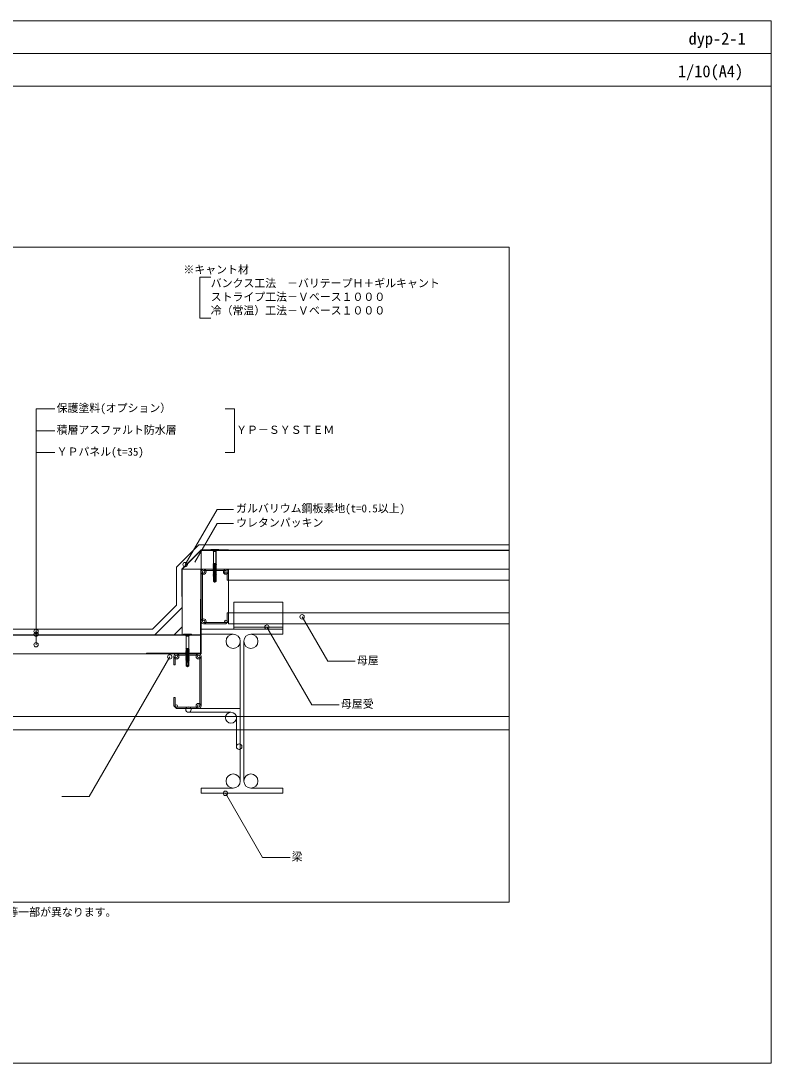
# Model space of a CAD drawing. Units: millimetres, scale not verified. Extents: x -1380 to 1380, y -955 to 955.
# Drawn here: x 5 to 1380, y -955 to 955 of the extents above; entities that cross this region are included whole.
import ezdxf
from ezdxf.enums import TextEntityAlignment as Align

# ---------------------------------------------------------------- set-up
doc = ezdxf.new("R2010")
doc.units = ezdxf.units.MM
doc.header["$LTSCALE"] = 3
doc.linetypes.add('USER2', pattern=[0.375, 0.25, -0.125])
for name, color, linetype, lineweight in [('0-0_0', 7, 'Continuous', 9), ('0-3_BOUSUI', 1, 'Continuous', 18), ('0-4_MOJI', 7, 'Continuous', 18), ('0-7_KANAMONO_SCREW', 4, 'Continuous', 18), ('0-8_dannnetu', 6, 'Continuous', 18), ('0-9_KANAMONO', 5, 'Continuous', 18), ('0-A_TEKKOTU', 7, 'Continuous', 18), ('0-B_doubuti', 5, 'Continuous', 18), ('0-D_WAKU', 7, 'Continuous', 18)]:
    doc.layers.add(name, color=color, linetype=linetype, lineweight=lineweight)
doc.styles.add('ＭＳ ゴシック', font='')
doc.styles.get('ＭＳ ゴシック').set_extended_font_data('MS Gothic')

# ---------------------------------------------------------------- blocks, each defined once
blk = doc.blocks.new('yp')
at = {"layer": '0-7_KANAMONO_SCREW'}
for p, q in [((-7.5, 0.7), (-7.5, 0)), ((7.5, 0), (-7.5, 0)), ((-7.5, 0), (-3.959, -0.624)), ((7.2, 1), (-7.2, 1)), ((7.5, 0), (3.959, -0.624)), ((7.5, 0.7), (7.5, 0)), ((3.5, -0.705), (-3.5, -0.705)), ((-3.267, -1.109), (-2.594, -2.275)), ((-2.46, -2.507), (2.46, -2.507)), ((-2.46, -2.775), (-2.46, -25)), ((2.46, -2.775), (2.46, -25)), ((3.267, -1.109), (2.594, -2.275)), ((-2.96, -27.746), (-2.25, -27.336)), ((-2.96, -27.746), (-1.922, -27.587)), ((-2.96, -27.846), (-1.907, -27.685)), ((-2.96, -27.746), (-2.96, -27.846)), ((-2.96, -27.846), (-2.25, -28.255)), ((-2.96, -29.556), (-2.25, -29.146)), ((-2.96, -29.556), (-1.638, -29.354)), ((-2.96, -29.656), (-1.623, -29.451)), ((-2.96, -29.556), (-2.96, -29.656)), ((-2.96, -29.656), (-2.25, -30.065)), ((-2.96, -31.366), (-2.25, -30.956)), ((-2.96, -31.366), (-1.354, -31.12)), ((-2.96, -31.466), (-1.339, -31.218)), ((-2.96, -31.366), (-2.96, -31.466)), ((-2.96, -31.466), (-2.25, -31.875)), ((-2.96, -33.176), (-2.25, -32.766)), ((-2.96, -33.176), (-1.071, -32.887)), ((-2.96, -33.276), (-1.055, -32.984)), ((-2.96, -33.176), (-2.96, -33.276)), ((-2.96, -33.276), (-2.25, -33.685)), ((-2.96, -34.986), (-2.25, -34.576)), ((-2.96, -34.986), (-0.787, -34.653)), ((-2.96, -35.086), (-0.771, -34.751)), ((-2.96, -34.986), (-2.96, -35.086)), ((-2.96, -35.086), (-2.25, -35.495)), ((-2.96, -36.796), (-2.25, -36.386)), ((-2.96, -36.796), (-0.503, -36.42)), ((-2.96, -36.896), (-0.487, -36.518)), ((-2.96, -36.796), (-2.96, -36.896)), ((-2.96, -36.896), (-2.25, -37.305)), ((-2.96, -38.606), (-0.219, -38.187)), ((-2.96, -38.606), (-2.25, -38.196)), ((-2.673, -25.77), (-2.775, -26.142)), ((-2.775, -26.142), (-2.169, -26.053)), ((-2.775, -26.142), (-2.277, -26.43)), ((-2.673, -25.77), (-2.336, -25.575)), ((-2.673, -25.77), (-2.229, -25.675)), ((2.46, -25), (-2.46, -25)), ((-2.377, -25), (-2.336, -25.575)), ((-2.336, -25.575), (0.428, -25)), ((2.343, -25.487), (-2.277, -26.43)), ((-2.277, -26.43), (-2.25, -26.81)), ((-2.25, -27.336), (2.275, -26.445)), ((-2.25, -26.81), (-2.25, -27.336)), ((2.25, -27.35), (-2.25, -28.255)), ((-2.25, -29.146), (2.25, -28.241)), ((-2.25, -28.255), (-2.25, -29.146)), ((2.25, -29.16), (-2.25, -30.065)), ((-2.25, -30.956), (2.25, -30.051)), ((-2.25, -30.065), (-2.25, -30.956)), ((2.25, -30.97), (-2.25, -31.875)), ((-2.25, -32.766), (2.25, -31.861)), ((-2.25, -31.875), (-2.25, -32.766)), ((2.25, -32.78), (-2.25, -33.685)), ((-2.25, -34.576), (2.25, -33.671)), ((-2.25, -33.685), (-2.25, -34.576)), ((2.25, -34.59), (-2.25, -35.495)), ((-2.25, -36.386), (2.25, -35.481)), ((-2.25, -35.495), (-2.25, -36.386)), ((2.25, -36.4), (-2.25, -37.305)), ((-2.25, -38.196), (2.25, -37.291)), ((-2.25, -37.305), (-2.25, -38.196)), ((-2.169, -26.053), (-2.229, -25.675)), ((-1.907, -27.685), (-1.922, -27.587)), ((-1.721, -26.317), (-1.856, -25.476)), ((-1.623, -29.451), (-1.638, -29.354)), ((-1.436, -28.092), (-1.579, -27.204)), ((-1.446, -25.508), (0.935, -25)), ((-1.377, -25.937), (-1.446, -25.508)), ((-1.377, -25.937), (2.56, -25.362)), ((-1.339, -31.218), (-1.354, -31.12)), ((-1.154, -29.845), (-1.297, -28.954)), ((-1.131, -27.466), (2.96, -26.841)), ((-1.116, -27.564), (-1.131, -27.466)), ((-1.116, -27.564), (2.96, -26.941)), ((-1.055, -32.984), (-1.071, -32.887)), ((-0.872, -31.598), (-1.016, -30.707)), ((-0.847, -29.233), (2.96, -28.651)), ((-0.832, -29.33), (-0.847, -29.233)), ((-0.832, -29.33), (2.96, -28.751)), ((-0.771, -34.751), (-0.787, -34.653)), ((-0.591, -33.352), (-0.734, -32.461)), ((-0.564, -30.999), (2.96, -30.461)), ((-0.548, -31.097), (-0.564, -30.999)), ((-0.548, -31.097), (2.96, -30.561)), ((-0.487, -36.518), (-0.503, -36.42)), ((-0.309, -35.105), (-0.452, -34.214)), ((-0.28, -32.766), (2.96, -32.271)), ((-0.264, -32.863), (-0.28, -32.766)), ((-0.264, -32.863), (2.96, -32.371)), ((-0.203, -38.284), (-0.219, -38.187)), ((-0.027, -36.858), (-0.17, -35.967)), ((0.004, -34.532), (2.96, -34.081)), ((0.02, -34.63), (0.004, -34.532)), ((0.02, -34.63), (2.96, -34.181)), ((0.255, -38.612), (0.111, -37.721)), ((0.288, -36.299), (2.96, -35.891)), ((0.304, -36.397), (0.288, -36.299)), ((0.304, -36.397), (2.96, -35.991)), ((0.572, -38.066), (2.96, -37.701)), ((0.588, -38.163), (0.572, -38.066)), ((0.588, -38.163), (2.96, -37.801)), ((2.96, -26.941), (2.25, -27.35)), ((2.25, -27.35), (2.25, -28.241)), ((2.96, -28.651), (2.25, -28.241)), ((2.96, -28.751), (2.25, -29.16)), ((2.25, -29.16), (2.25, -30.051)), ((2.96, -30.461), (2.25, -30.051)), ((2.96, -30.561), (2.25, -30.97)), ((2.25, -30.97), (2.25, -31.861)), ((2.96, -32.271), (2.25, -31.861)), ((2.96, -32.371), (2.25, -32.78)), ((2.25, -32.78), (2.25, -33.671)), ((2.96, -34.081), (2.25, -33.671)), ((2.96, -34.181), (2.25, -34.59)), ((2.25, -34.59), (2.25, -35.481)), ((2.96, -35.891), (2.25, -35.481)), ((2.96, -35.991), (2.25, -36.4)), ((2.25, -36.4), (2.25, -37.291)), ((2.96, -37.701), (2.25, -37.291)), ((2.96, -37.801), (2.25, -38.21)), ((2.343, -25.487), (2.275, -26.445)), ((2.96, -26.841), (2.275, -26.445)), ((2.56, -25.362), (2.343, -25.487)), ((2.46, -25), (2.56, -25.362)), ((2.96, -26.841), (2.96, -26.941)), ((2.96, -28.651), (2.96, -28.751)), ((2.96, -30.461), (2.96, -30.561)), ((2.96, -32.271), (2.96, -32.371)), ((2.96, -34.081), (2.96, -34.181)), ((2.96, -35.891), (2.96, -35.991)), ((2.96, -37.701), (2.96, -37.801)), ((-2.96, -38.706), (-0.203, -38.284)), ((-2.96, -38.606), (-2.96, -38.706)), ((-2.96, -38.706), (-2.25, -39.115)), ((-2.96, -40.416), (0.065, -39.953)), ((-2.96, -40.416), (-2.25, -40.006)), ((-2.96, -40.516), (0.081, -40.051)), ((-2.96, -40.416), (-2.96, -40.516)), ((-2.96, -40.516), (-2.25, -40.925)), ((-2.96, -42.226), (0.349, -41.72)), ((-2.96, -42.226), (-2.25, -41.816)), ((-2.96, -42.326), (0.365, -41.817)), ((-2.96, -42.226), (-2.96, -42.326)), ((-2.96, -42.326), (-2.25, -42.735)), ((-2.96, -44.036), (0.633, -43.486)), ((-2.96, -44.136), (0.649, -43.584)), ((-2.96, -44.036), (-2.25, -43.626)), ((-2.96, -44.036), (-2.96, -44.136)), ((-2.96, -44.136), (-2.25, -44.545)), ((-2.886, -45.803), (0.913, -45.243)), ((-2.886, -45.803), (-2.266, -45.445)), ((-2.886, -45.803), (-2.868, -45.999)), ((-2.868, -45.999), (0.874, -45.383)), ((-2.868, -45.999), (-2.296, -46.329)), ((-2.728, -47.522), (0.424, -47.032)), ((-2.728, -47.522), (-2.33, -47.292)), ((-2.728, -47.522), (-2.692, -47.91)), ((-2.692, -47.91), (0.329, -47.383)), ((-2.692, -47.91), (-2.358, -48.103)), ((-2.57, -49.24), (-0.066, -48.828)), ((-2.57, -49.24), (-2.395, -49.139)), ((-2.57, -49.24), (-2.516, -49.822)), ((-2.516, -49.822), (-0.22, -49.393)), ((-2.516, -49.822), (-2.42, -49.877)), ((-2.5, -57.026), (-2.5, -50)), ((-0.179, -50), (-2.5, -50)), ((-2.068, -56.543), (-2.5, -57.026)), ((-2.5, -57.026), (-0.2, -58.956)), ((-2.42, -49.877), (-2.425, -50)), ((-0.024, -49.435), (-2.42, -49.877)), ((-2.358, -48.103), (-2.395, -49.139)), ((-2.395, -49.139), (0.194, -48.637)), ((0.486, -47.564), (-2.358, -48.103)), ((-2.296, -46.329), (-2.33, -47.292)), ((-2.33, -47.292), (0.727, -46.682)), ((0.998, -45.688), (-2.296, -46.329)), ((-2.266, -45.445), (2.25, -44.531)), ((-2.25, -45), (-2.266, -45.445)), ((2.25, -38.21), (-2.25, -39.115)), ((-2.25, -40.006), (2.25, -39.101)), ((-2.25, -39.115), (-2.25, -40.006)), ((2.25, -40.02), (-2.25, -40.925)), ((-2.25, -41.816), (2.25, -40.911)), ((-2.25, -40.925), (-2.25, -41.816)), ((2.25, -41.83), (-2.25, -42.735)), ((-2.25, -43.626), (2.25, -42.721)), ((-2.25, -42.735), (-2.25, -43.626)), ((2.25, -43.64), (-2.25, -44.545)), ((-2.25, -44.545), (-2.25, -45)), ((-1.7, -55.578), (-1.7, -50)), ((-1.276, -56.486), (-0.979, -56.735)), ((-0.22, -49.393), (-0.066, -48.828)), ((-0.22, -49.393), (-0.024, -49.435)), ((-0.179, -50), (1.26, -44.731)), ((0.194, -48.637), (-0.066, -48.828)), ((-0.01, -56.564), (0.4, -55.854)), ((0.081, -40.051), (0.065, -39.953)), ((0.094, -49), (1.886, -49)), ((1.65, -55.751), (0.155, -58.341)), ((2, -56.793), (0.155, -58.341)), ((0.329, -47.383), (0.424, -47.032)), ((0.329, -47.383), (0.486, -47.564)), ((0.365, -41.817), (0.349, -41.72)), ((0.536, -40.365), (0.393, -39.474)), ((0.4, -55.854), (0.4, -47.88)), ((0.727, -46.682), (0.424, -47.032)), ((0.649, -43.584), (0.633, -43.486)), ((0.818, -42.118), (0.675, -41.227)), ((0.856, -39.832), (2.96, -39.511)), ((0.872, -39.93), (0.856, -39.832)), ((0.872, -39.93), (2.96, -39.611)), ((0.874, -45.383), (0.913, -45.243)), ((0.874, -45.383), (0.998, -45.688)), ((1.26, -44.731), (0.913, -45.243)), ((1.1, -43.872), (0.957, -42.981)), ((1.14, -41.599), (2.96, -41.321)), ((1.155, -41.696), (1.14, -41.599)), ((1.155, -41.696), (2.96, -41.421)), ((1.424, -43.365), (2.96, -43.131)), ((1.439, -43.463), (1.424, -43.365)), ((1.439, -43.463), (2.96, -43.231)), ((1.65, -55.751), (1.65, -49)), ((1.662, -45.132), (2.96, -44.941)), ((1.696, -45.029), (1.662, -45.132)), ((1.669, -45.253), (1.662, -45.132)), ((1.669, -45.253), (2.96, -45.041)), ((1.669, -45.253), (1.884, -45.516)), ((1.937, -46.44), (1.759, -46.825)), ((1.759, -46.825), (2.807, -46.662)), ((1.776, -47.13), (1.759, -46.825)), ((1.776, -47.13), (2.78, -46.954)), ((1.776, -47.13), (1.985, -47.281)), ((2.042, -48.278), (1.855, -48.512)), ((1.855, -48.512), (2.649, -48.381)), ((1.883, -49.001), (1.855, -48.512)), ((1.883, -49.001), (2.604, -48.866)), ((1.883, -49.001), (2.086, -49.046)), ((2.265, -45.442), (1.884, -45.516)), ((1.937, -46.44), (1.884, -45.516)), ((1.937, -46.44), (2.298, -46.368)), ((2.327, -47.216), (1.985, -47.281)), ((2.042, -48.278), (1.985, -47.281)), ((2, -56.793), (2, -49.027)), ((2.042, -48.278), (2.362, -48.215)), ((2.389, -48.99), (2.086, -49.046)), ((2.14, -50), (2.086, -49.046)), ((2.5, -50), (2.14, -50)), ((2.25, -38.21), (2.25, -39.101)), ((2.96, -39.511), (2.25, -39.101)), ((2.96, -39.611), (2.25, -40.02)), ((2.25, -40.02), (2.25, -40.911)), ((2.96, -41.321), (2.25, -40.911)), ((2.96, -41.421), (2.25, -41.83)), ((2.25, -41.83), (2.25, -42.721)), ((2.96, -43.131), (2.25, -42.721)), ((2.96, -43.231), (2.25, -43.64)), ((2.25, -43.64), (2.25, -44.531)), ((2.96, -44.941), (2.25, -44.531)), ((2.96, -45.041), (2.265, -45.442)), ((2.265, -45.442), (2.298, -46.368)), ((2.807, -46.662), (2.298, -46.368)), ((2.78, -46.954), (2.327, -47.216)), ((2.327, -47.216), (2.362, -48.215)), ((2.649, -48.381), (2.362, -48.215)), ((2.604, -48.866), (2.389, -48.99)), ((2.389, -48.99), (2.425, -50)), ((2.5, -50), (2.5, -57.026)), ((2.649, -48.381), (2.604, -48.866)), ((2.807, -46.662), (2.78, -46.954)), ((2.96, -39.511), (2.96, -39.611)), ((2.96, -41.321), (2.96, -41.421)), ((2.96, -43.131), (2.96, -43.231)), ((2.96, -44.941), (2.96, -45.041)), ((-0.227, -57.975), (0, -59)), ((0.155, -58.341), (0, -59)), ((0.155, -58.341), (0.2, -58.956))]:
    blk.add_line(p, q, dxfattribs=at)
at = {"layer": '0-7_KANAMONO_SCREW', "linetype": 'USER2'}
for p, q in [((-3.3, 1), (-1.905, -1.798)), ((3.3, 1), (1.905, -1.798)), ((0, -2.811), (-1.905, -1.798)), ((0, -2.811), (1.905, -1.798))]:
    blk.add_line(p, q, dxfattribs=at)
at = {"layer": '0-7_KANAMONO_SCREW'}
for points in [[(-1.446, -25.508), (-1.856, -25.476), (-2.229, -25.675)], [(-2.169, -26.053), (-1.721, -26.317), (-1.377, -25.937)], [(-1.131, -27.466), (-1.579, -27.204), (-1.922, -27.587)], [(-1.907, -27.685), (-1.436, -28.092), (-1.116, -27.564)], [(-0.847, -29.233), (-1.297, -28.954), (-1.638, -29.354)], [(-1.623, -29.451), (-1.154, -29.845), (-0.832, -29.33)], [(-0.564, -30.999), (-1.016, -30.707), (-1.354, -31.12)], [(-1.339, -31.218), (-0.872, -31.598), (-0.548, -31.097)], [(-0.28, -32.766), (-0.734, -32.461), (-1.071, -32.887)], [(-1.055, -32.984), (-0.591, -33.352), (-0.264, -32.863)], [(0.004, -34.532), (-0.452, -34.214), (-0.787, -34.653)], [(-0.771, -34.751), (-0.309, -35.105), (0.02, -34.63)], [(0.288, -36.299), (-0.17, -35.967), (-0.503, -36.42)], [(-0.487, -36.518), (-0.027, -36.858), (0.304, -36.397)], [(0.572, -38.066), (0.111, -37.721), (-0.219, -38.187)], [(-0.203, -38.284), (0.255, -38.612), (0.588, -38.163)], [(0.856, -39.832), (0.393, -39.474), (0.065, -39.953)], [(0.081, -40.051), (0.536, -40.365), (0.872, -39.93)], [(2, -56.793), (2.5, -57.026), (0.2, -58.956)], [(1.14, -41.599), (0.675, -41.227), (0.349, -41.72)], [(0.365, -41.817), (0.818, -42.118), (1.155, -41.696)], [(1.424, -43.365), (0.957, -42.981), (0.633, -43.486)], [(0.649, -43.584), (1.1, -43.872), (1.439, -43.463)], [(-0.2, -58.956), (0, -59), (0.2, -58.956)]]:
    blk.add_lwpolyline(points, dxfattribs=at)
for centre, radius, start, end in [((-7.2, 0.7), 0.3, 90, 180), ((7.2, 0.7), 0.3, 0, 90), ((-4.133, -1.609), 1, 30, 80), ((-3.46, -2.775), 1, 0, 30), ((3.46, -2.775), 1, 150, 180), ((4.133, -1.609), 1, 100, 150), ((-3.149, -55.578), 1.449, 318.21456, 0), ((-1.643, -56.923), 0.571, 50, 138.21456), ((-0.514, -55.578), 1.186, 180, 230), ((-0.567, -56.243), 0.642, 230, 330), ((-2.429, -58.463), 2.255, 12.5, 50), ((1.694, -57.548), 1.968, 150, 192.5), ((1.45, -46.05), 1.05, 76.45414, 105.11499)]:
    blk.add_arc(centre, radius, start, end, dxfattribs=at)

msp = doc.modelspace()

# ---------------------------------------------------------------- linework, layer by layer
at = {"layer": '0-0_0', "lineweight": 18}
msp.add_line((-1379.626, 895.18), (1380.374, 895.18), dxfattribs=at)
msp.add_lwpolyline([(-899.626, -659.82), (900.374, -659.82), (900.374, 540.18), (-899.626, 540.18)], close=True, dxfattribs=at)
at = {"layer": '0-3_BOUSUI'}
msp.add_lwpolyline([(-669.63, 226.18), (-545.073, 226.18), (-503.63, 184.736), (-503.63, 164.863), (-504.63, 161.131), (-504.63, -115.678), (-460.488, -159.82), (246.228, -159.82), (290.37, -115.678), (290.37, -45.678), (331.228, -4.82), (900.374, -4.82)], dxfattribs=at)
at = {"layer": '0-4_MOJI'}
for p, q in [((32.87, -188.051), (32.87, 243.899)), ((32.87, 243.899), (67.446, 243.899)), ((32.87, 203.899), (67.446, 203.899)), ((32.87, 163.899), (67.446, 163.899)), ((379.245, 163.899), (396.533, 163.899))]:
    msp.add_line(p, q, dxfattribs=at)
for points in [[(352.9, 485.271), (332.9, 485.271), (332.9, 410.271), (352.9, 410.271)], [(379.245, 243.899), (396.533, 243.899), (396.533, 163.899)], [(394.495, 60.029), (364.495, 60.029), (306.117, -41.086)], [(394.495, 33.909), (364.495, 33.909), (323.542, -37.025)], [(617.944, -218.465), (567.506, -218.465), (520.448, -136.959)], [(588.634, -298.275), (538.196, -298.275), (455.95, -155.82)], [(79.73, -466.254), (130.168, -466.254), (277.949, -210.29)], [(498.409, -578.132), (447.971, -578.132), (379.984, -460.376)]]:
    msp.add_lwpolyline(points, dxfattribs=at)
for centre in [(306.117, -41.086), (306.117, -41.086), (520.448, -136.959), (455.95, -155.82), (32.87, -163.636), (32.87, -168.764), (32.87, -188.051), (277.949, -210.29), (379.984, -460.376)]:
    msp.add_circle(centre, 4, dxfattribs=at)
at = {"layer": '0-8_dannnetu'}
for p, q in [((335.37, -14.82), (900.374, -14.82)), ((335.37, -49.82), (335.37, -14.82)), ((335.37, -15.32), (900.374, -15.32)), ((300.37, -169.82), (300.37, -49.82)), ((335.37, -49.82), (300.37, -49.82)), ((300.87, -169.82), (300.87, -49.82)), ((335.02, -104.82), (335.02, -49.82)), ((335.37, -49.47), (900.374, -49.47)), ((335.37, -49.82), (900.374, -49.82)), ((335.37, -104.82), (335.37, -49.82)), ((300.37, -119.82), (250.37, -169.82)), ((334.37, -169.82), (-548.63, -169.82)), ((334.37, -170.32), (-548.63, -170.32)), ((300.37, -155.176), (285.726, -169.82)), ((235.37, -204.47), (-449.63, -204.47)), ((235.37, -204.82), (-449.63, -204.82))]:
    msp.add_line(p, q, dxfattribs=at)
msp.add_lwpolyline([(362.495, -16.12), (363.368, -15.32), (900.374, -15.32), (900.374, -49.47), (362.02, -49.47), (361.97, -49.42), (361.97, -48.869), (362.47, -48.72), (361.97, -48.22), (361.97, -47.669), (362.47, -47.52), (361.97, -47.02), (361.97, -46.92), (362.645, -46.92), (362.645, -40.92), (362.495, -40.92)], close=True, dxfattribs=at)
at = {"layer": '0-9_KANAMONO'}
for p, q in [((335.37, -54.42), (335.37, -145.22)), ((337.67, -145.22), (337.67, -54.42)), ((380.77, -49.82), (339.97, -49.82)), ((339.97, -52.12), (380.77, -52.12)), ((380.77, -147.52), (339.97, -147.52)), ((485.37, -155.82), (395.37, -155.82)), ((289.97, -204.82), (330.77, -204.82)), ((330.77, -207.12), (289.97, -207.12)), ((333.07, -300.22), (333.07, -209.42)), ((335.37, -209.42), (335.37, -300.22)), ((289.97, -302.52), (330.77, -302.52)), ((312.12, -311.82), (390.12, -311.82)), ((400.12, -321.82), (400.12, -374.82)), ((405.12, -379.82), (407.12, -379.82))]:
    msp.add_line(p, q, dxfattribs=at)
for points in [[(385.37, -14.82), (335.37, -14.82), (300.37, -49.82), (300.37, -99.82), (299.97, -99.82), (299.97, -49.655), (335.205, -14.42), (385.37, -14.42)], [(235.37, -204.82), (335.37, -204.82), (335.37, -104.82), (334.37, -104.82), (334.37, -203.82), (235.37, -203.82)], [(485.37, -159.82), (395.37, -159.82), (395.37, -149.82), (485.37, -149.82)]]:
    msp.add_lwpolyline(points, close=True, dxfattribs=at)
for points in [[(383.07, -54.42), (383.07, -69.82), (385.37, -69.82), (385.37, -54.42)], [(485.37, -149.82), (485.37, -109.82), (395.37, -109.82), (395.37, -149.82)], [(385.37, -145.22), (385.37, -129.82), (383.07, -129.82), (383.07, -145.22)], [(339.97, -149.82), (380.77, -149.82), (385.37, -145.22)], [(287.67, -209.42), (287.67, -224.82), (285.37, -224.82), (285.37, -209.42)], [(285.37, -300.22), (285.37, -284.82), (287.67, -284.82), (287.67, -300.22)], [(330.77, -304.82), (289.97, -304.82), (285.37, -300.22)], [(407.12, -379.82), (407.12, -304.82), (307.12, -304.82), (307.12, -306.82)]]:
    msp.add_lwpolyline(points, dxfattribs=at)
for centre, radius in [((339.97, -54.42), 4.6), ((339.97, -54.42), 2.3), ((380.77, -54.42), 4.6), ((380.77, -54.42), 2.3), ((339.97, -145.22), 4.6), ((339.97, -145.22), 2.3), ((380.77, -145.22), 2.3), ((289.97, -209.42), 4.6), ((289.97, -209.42), 2.3), ((330.77, -209.42), 4.6), ((330.77, -209.42), 2.3), ((289.97, -300.22), 2.3), ((312.12, -306.82), 5), ((330.77, -300.22), 4.6), ((330.77, -300.22), 2.3), ((390.12, -321.82), 10), ((405.12, -374.82), 5)]:
    msp.add_circle(centre, radius, dxfattribs=at)
at = {"layer": '0-A_TEKKOTU'}
for p, q in [((407.12, -437.82), (407.12, -181.82)), ((413.62, -181.82), (413.62, -437.82)), ((-239.63, -319.82), (900.374, -319.82)), ((-239.63, -343.82), (900.374, -343.82)), ((426.62, -450.82), (485.37, -450.82))]:
    msp.add_line(p, q, dxfattribs=at)
for points in [[(394.12, -168.82), (335.37, -168.82), (335.37, -159.82), (485.37, -159.82), (485.37, -168.82), (426.62, -168.82)], [(485.37, -450.82), (485.37, -459.82), (335.37, -459.82), (335.37, -450.82), (394.12, -450.82)]]:
    msp.add_lwpolyline(points, dxfattribs=at)
for centre in [(394.12, -181.82), (426.62, -181.82), (394.12, -437.82), (426.62, -437.82)]:
    msp.add_circle(centre, 13, dxfattribs=at)
at = {"layer": '0-B_doubuti'}
for p, q in [((385.37, -49.82), (900.374, -49.82)), ((385.37, -49.82), (385.37, -149.82)), ((385.37, -69.82), (900.374, -69.82)), ((385.37, -129.82), (900.374, -129.82)), ((385.37, -149.82), (900.374, -149.82))]:
    msp.add_line(p, q, dxfattribs=at)
at = {"layer": '0-D_WAKU'}
for points in [[(1380.374, 835.18), (-1379.626, 835.18), (-1379.626, 955.18), (1380.374, 955.18)], [(-1379.626, -954.82), (1380.374, -954.82), (1380.374, 955.18), (-1379.626, 955.18)]]:
    msp.add_lwpolyline(points, close=True, dxfattribs=at)

# ---------------------------------------------------------------- block references
at = {"layer": '0-7_KANAMONO_SCREW'}
for p in [(360.37, -14.42), (310.37, -169.82)]:
    msp.add_blockref('yp', p, dxfattribs=at)

# ---------------------------------------------------------------- texts
at = {"layer": '0-4_MOJI', "style": 'ＭＳ ゴシック'}
for s, p in [('※キャント材', (302.9, 487.651)), ('バンクス工法\u3000－バリテープＨ＋ギルキャント', (352.9, 462.651)), ('ストライプ工法－Ｖベース１０００', (352.9, 437.651)), ('冷（常温）工法－Ｖベース１０００', (352.9, 412.651)), ('保護塗料(オプション）', (70.446, 233.899)), ('積層アスファルト防水層', (70.446, 193.899)), ('ＹＰ－ＳＹＳＴＥＭ', (399.533, 193.899)), ('ＹＰパネル(t=35)', (70.446, 153.899)), ('ガルバリウム鋼板素地(t=0.5以上)', (399.495, 50.029)), ('ウレタンパッキン', (399.495, 23.909)), ('母屋', (620.944, -228.465)), ('母屋受', (591.634, -308.275)), ('梁', (501.409, -588.132)), ('※こちらの図は熱工法とストライプ工法の場合の形状です。その他の工法については出入隅の形状等一部が異なります。', (-899.626, -689.82))]:
    msp.add_text(s, height=14.66, dxfattribs=at).set_placement(p, align=Align.BOTTOM_LEFT)
at = {"layer": '0-D_WAKU', "style": 'ＭＳ ゴシック'}
for s, p in [('dyp-2-1', (1228.927, 905.18)), ('1/10(A4)', (1209.435, 845.18))]:
    msp.add_text(s, height=21.99, dxfattribs=at).set_placement(p, align=Align.BOTTOM_LEFT)

doc.saveas('drawing.dxf')
